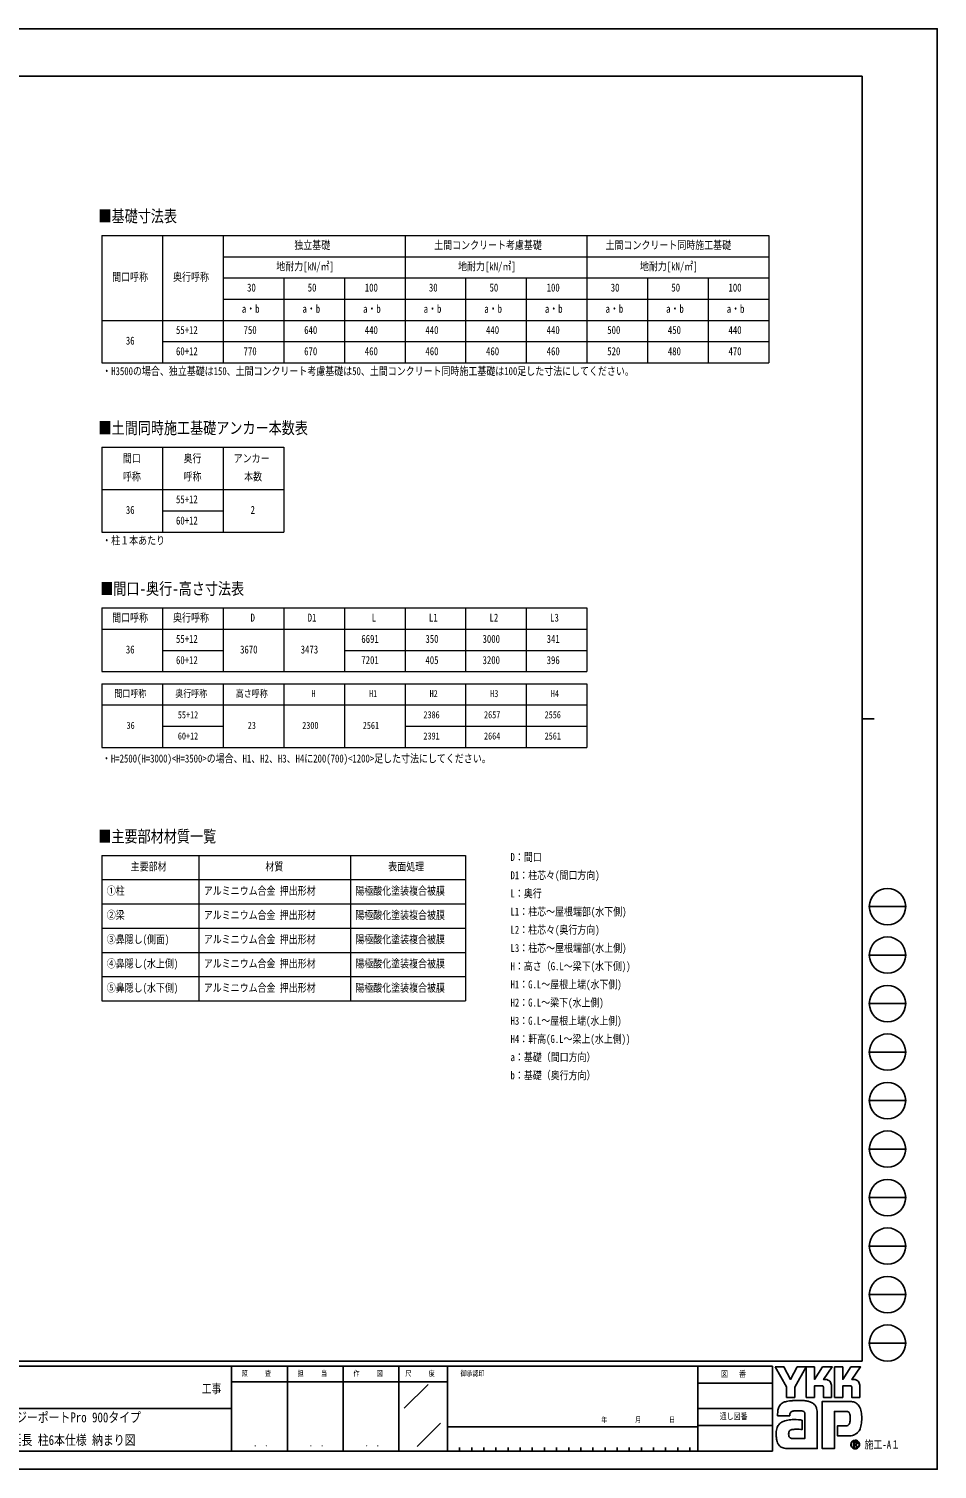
# Model space of a CAD drawing. Units: millimetres, scale not verified. Extents: x -16820 to 16820, y -11880 to 11880.
# Drawn here: x 1833 to 16820, y -11880 to 11880 of the extents above; entities that cross this region are included whole.
import ezdxf
from ezdxf.enums import TextEntityAlignment as Align

# ---------------------------------------------------------------- set-up
doc = ezdxf.new("R2010")
doc.units = ezdxf.units.MM
doc.header["$LTSCALE"] = 50
doc.layers.add('0-1_TABLE1', color=7, linetype='Continuous', lineweight=18)
doc.layers.add('0-2_USER1', color=3, linetype='Continuous')
doc.layers.add('0-8_YKK_ZWAK', color=7, linetype='Continuous')
doc.styles.add('ＭＳ ゴシック', font='')
doc.styles.get('ＭＳ ゴシック').set_extended_font_data('MS Gothic')

msp = doc.modelspace()

# ---------------------------------------------------------------- linework, layer by layer
at = {"layer": '0-1_TABLE1'}
for p, q in [((3040.08, 8471), (14040.08, 8471)), ((3040.08, 8471), (3040.08, 6371)), ((4040.08, 8471), (4040.08, 6371)), ((5040.08, 8471), (5040.08, 6371)), ((8040.08, 8471), (8040.08, 6371)), ((11040.08, 8471), (11040.08, 6371)), ((5040.08, 8121), (14040.08, 8121)), ((5040.08, 7771), (14040.08, 7771)), ((6040.08, 7771), (6040.08, 6371)), ((7040.08, 7771), (7040.08, 6371)), ((9040.08, 7771), (9040.08, 6371)), ((10040.08, 7771), (10040.08, 6371)), ((12040.08, 7771), (12040.08, 6371)), ((13040.08, 7771), (13040.08, 6371)), ((5040.08, 7421), (14040.08, 7421)), ((3040.08, 7071), (14040.08, 7071)), ((4040.08, 6721), (14040.08, 6721)), ((3040.08, 4978), (6040.08, 4978)), ((3040.08, 4978), (3040.08, 3578)), ((4040.08, 4978), (4040.08, 3578)), ((5040.08, 4978), (5040.08, 3578)), ((6040.08, 4978), (6040.08, 3578)), ((3040.08, 4278), (6040.08, 4278)), ((4040.08, 3928), (5040.08, 3928)), ((3040.08, 2326), (11040.08, 2326)), ((3040.08, 2326), (3040.08, 1276)), ((4040.08, 2326), (4040.08, 1276)), ((5040.08, 2326), (5040.08, 1276)), ((6040.08, 2326), (6040.08, 1276)), ((7040.08, 2326), (7040.08, 1276)), ((8040.08, 2326), (8040.08, 1276)), ((9040.08, 2326), (9040.08, 1276)), ((10040.08, 2326), (10040.08, 1276)), ((11040.08, 2326), (11040.08, 1276)), ((3040.08, 1976), (11040.08, 1976)), ((4040.08, 1626), (5040.08, 1626)), ((7040.08, 1626), (11040.08, 1626)), ((3040.08, 1276), (11040.08, 1276)), ((3040.08, 1076), (11040.08, 1076)), ((3040.08, 1076), (3040.08, 26)), ((4040.08, 1076), (4040.08, 26)), ((5040.08, 1076), (5040.08, 26)), ((6040.08, 1076), (6040.08, 26)), ((7040.08, 1076), (7040.08, 26)), ((8040.08, 1076), (8040.08, 26)), ((9040.08, 1076), (9040.08, 26)), ((10040.08, 1076), (10040.08, 26)), ((11040.08, 1076), (11040.08, 26)), ((3040.08, 726), (11040.08, 726)), ((4040.08, 376), (5040.08, 376)), ((8040.08, 376), (11040.08, 376)), ((3040.08, 26), (11040.08, 26)), ((3040.08, -1755), (9040.08, -1755)), ((3040.08, -1755), (3040.08, -4155)), ((4640.08, -1755), (4640.08, -4155)), ((7140.08, -1755), (7140.08, -4155)), ((9040.08, -1755), (9040.08, -4155)), ((3040.08, -2155), (9040.08, -2155)), ((3040.08, -2555), (9040.08, -2555)), ((3040.08, -2955), (9040.08, -2955)), ((3040.08, -3355), (9040.08, -3355)), ((3040.08, -3755), (9040.08, -3755)), ((3040.08, -4155), (9040.08, -4155))]:
    msp.add_line(p, q, dxfattribs=at)
for points in [[(14040.08, 8471), (14040.08, 7771), (14040.08, 6371)], [(3040.08, 6371), (4040.08, 6371), (14040.08, 6371)], [(3040.08, 3578), (4040.08, 3578), (5040.08, 3578), (6040.08, 3578)]]:
    msp.add_lwpolyline(points, dxfattribs=at)
at = {"layer": '0-8_YKK_ZWAK'}
for p, q in [((15580.08, 11100), (-15619.92, 11100)), ((15580.08, 11100), (15580.08, -10100)), ((15580.08, 500), (15780.08, 500)), ((15700.08, -2600), (16300.08, -2600)), ((15700.08, -3400), (16300.08, -3400)), ((15700.08, -4200), (16300.08, -4200)), ((15700.08, -5000), (16300.08, -5000)), ((15700.08, -5800), (16300.08, -5800)), ((15700.08, -6600), (16300.08, -6600)), ((15700.08, -7400), (16300.08, -7400)), ((15700.08, -8200), (16300.08, -8200)), ((15700.08, -9000), (16300.08, -9000)), ((15700.08, -9800), (16300.08, -9800)), ((15580.08, -10100), (-15619.92, -10100)), ((5180.08, -10180), (-19.92, -10180)), ((6100.08, -10180), (6100.08, -11580)), ((7020.08, -10180), (7020.08, -11580)), ((7940.08, -10180), (7940.08, -11580)), ((8740.08, -10180), (7940.08, -10180)), ((12870.08, -10180), (8740.08, -10180)), ((8740.08, -10180), (8740.08, -11580)), ((12870.08, -10180), (12870.08, -11580)), ((14100.08, -10180), (12870.08, -10180)), ((14100.08, -10180), (14100.08, -11580)), ((7940.08, -10440), (5180.08, -10440)), ((7940.08, -10440), (8740.08, -10440)), ((8028.42, -10873.16), (8420.15, -10481.43)), ((12870.08, -10460), (14100.08, -10460)), ((-19.92, -10880), (5180.08, -10880)), ((12870.08, -10880), (14100.08, -10880)), ((8242.69, -11503.95), (8627.57, -11119.07)), ((14100.08, -11160), (12870.08, -11160)), ((8740.08, -11180), (12870.08, -11180)), ((-19.92, -11580), (5180.08, -11580)), ((5180.08, -11580), (7940.08, -11580)), ((7940.08, -11580), (8740.08, -11580)), ((8740.08, -11580), (12870.08, -11580)), ((8940.08, -11520), (8940.08, -11580)), ((9140.08, -11520), (9140.08, -11580)), ((9340.08, -11520), (9340.08, -11580)), ((9540.08, -11520), (9540.08, -11580)), ((9740.08, -11520), (9740.08, -11580)), ((9940.08, -11520), (9940.08, -11580)), ((10140.08, -11520), (10140.08, -11580)), ((10340.08, -11520), (10340.08, -11580)), ((10540.08, -11520), (10540.08, -11580)), ((10740.08, -11520), (10740.08, -11580)), ((10940.08, -11520), (10940.08, -11580)), ((11140.08, -11520), (11140.08, -11580)), ((11340.08, -11520), (11340.08, -11580)), ((11540.08, -11520), (11540.08, -11580)), ((11740.08, -11520), (11740.08, -11580)), ((11940.08, -11520), (11940.08, -11580)), ((12140.08, -11520), (12140.08, -11580)), ((12340.08, -11520), (12340.08, -11580)), ((12540.08, -11520), (12540.08, -11580)), ((12740.08, -11520), (12740.08, -11580)), ((12870.08, -11580), (14100.08, -11580)), ((15466.69, -11535.92), (15466.69, -11535.92)), ((15516.66, -11422.88), (15516.66, -11422.88))]:
    msp.add_line(p, q, dxfattribs=at)
for points in [[(-16820, -11880), (16820, -11880), (16820, 11880), (-16820, 11880)], [(14144.08, -10192), (14291.32, -10192), (14401.89, -10400.4), (14512.16, -10192), (14659.51, -10192), (14470.69, -10527.96), (14470.69, -10696.54), (14336.39, -10696.54), (14336.39, -10523.43)]]:
    msp.add_lwpolyline(points, close=True, dxfattribs=at)
for points in [[(7940.08, -10180), (5180.08, -10180), (5180.08, -11580)], [(14922.19, -10506.44), (14795.08, -10506.44), (14795.08, -10696.39), (14659.66, -10696.39), (14659.66, -10192), (14795.08, -10192), (14795.08, -10398.34), (14928.28, -10192), (15087.35, -10192), (14944.64, -10400.85), (14949.7, -10400.85), (14955.28, -10400.85), (14961.01, -10400.85), (14966.53, -10400.85), (14971.46, -10400.85), (14975.44, -10400.85), (14978.1, -10400.85), (14979.07, -10400.85)], [(15390.05, -10506.44), (15263.08, -10506.44), (15263.08, -10696.54), (15127.58, -10696.54), (15127.58, -10192), (15263.08, -10192), (15263.08, -10398.34), (15396.13, -10192), (15555.21, -10192), (15412.49, -10400.85), (15417.6, -10400.85), (15423.21, -10400.85), (15428.95, -10400.85), (15434.45, -10400.85), (15439.37, -10400.85), (15443.32, -10400.85), (15445.97, -10400.85), (15446.93, -10400.85)], [(15018.02, -10408.85), (15034.2, -10418.09), (15047.89, -10430.13), (15058.9, -10444.47), (15067.02, -10460.6), (15072.04, -10477.99), (15073.77, -10496.14), (15073.77, -10696.87), (14941.64, -10696.87), (14941.64, -10525.64)], [(15485.93, -10408.85), (15502.15, -10418.09), (15515.9, -10430.13), (15526.96, -10444.47), (15535.13, -10460.6), (15540.19, -10477.99), (15541.92, -10496.14), (15541.92, -10696.54), (15409.5, -10696.54), (15409.5, -10525.64)], [(14419.18, -10929.25), (14409.89, -10934.48), (14402.64, -10940.87), (14397.15, -10948.33), (14393.17, -10956.78), (14390.42, -10966.12), (14388.64, -10976.28), (14387.56, -10987.16), (14386.92, -10998.67), (14186.98, -10999.16), (14187.56, -10971.81), (14188.67, -10941.09)], [(14830.83, -10876.66), (14836.51, -10899.61), (14839.72, -10924.17), (14840.74, -10950.34), (14840.74, -11540), (14358.21, -11540)], [(14495.79, -11062.11), (14533.63, -11064.61), (14563.38, -11067.94), (14582.84, -11071.07), (14589.82, -11072.93), (14589.82, -11225.89), (14567.69, -11223.56), (14543.42, -11222.24), (14518.59, -11221.73), (14494.75, -11221.81), (14473.47, -11222.25), (14456.33, -11222.84), (14444.9, -11223.35), (14440.74, -11223.57), (14423.45, -11226.73), (14408.54, -11231.68), (14396.01, -11238.45), (14385.87, -11247.08), (14378.11, -11257.59), (14372.73, -11270.02), (14369.74, -11284.4), (14369.14, -11300.76), (14371.05, -11318.75), (14374.87, -11333.63), (14380.37, -11345.67), (14387.31, -11355.16), (14395.44, -11362.38), (14404.54, -11367.62), (14414.35, -11371.16), (14424.64, -11373.29), (14637.05, -11373.29), (14637.05, -10980.3), (14637.11, -10972.5), (14636.7, -10964.89), (14635.71, -10957.55), (14634, -10950.58), (14631.45, -10944.1), (14627.94, -10938.19), (14623.35, -10932.95), (14617.55, -10928.5)], [(14617.55, -10928.5), (14605.09, -10923.61), (14585.18, -10919.46), (14559.76, -10916.41), (14530.83, -10914.78), (14500.33, -10914.91), (14470.25, -10917.14)], [(15315.48, -10926.03), (15124.78, -10926.03), (15124.78, -11540), (14924.92, -11540), (14924.92, -10763.17), (15389.41, -10763.17)], [(15514.85, -10818.05), (15527.89, -10834.5), (15537.65, -10850.44), (15544.46, -10864.86)], [(15498.25, -11283.89), (15479.8, -11298.23), (15460.58, -11309.5), (15440.73, -11317.92), (15420.4, -11323.68), (15399.74, -11326.98), (15378.88, -11328.04), (15173.44, -11328.04), (15173.44, -11166.65), (15289.29, -11166.65), (15310.65, -11166.35), (15329.43, -11164.54), (15345.54, -11159.81)], [(15383.31, -11043.99), (15383.06, -11018.53), (15381.84, -10995.59), (15378.97, -10975.45), (15373.75, -10958.37)], [(15498.42, -11450.39), (15498.33, -11448.04), (15498.03, -11445.79), (15497.55, -11443.62), (15496.87, -11441.55), (15496.01, -11439.59), (15494.96, -11437.75), (15493.73, -11436.03), (15492.32, -11434.45), (15490.47, -11432.81), (15488.41, -11431.38), (15486.16, -11430.17), (15483.73, -11429.17), (15481.11, -11428.39), (15478.33, -11427.83), (15475.4, -11427.49), (15472.31, -11427.37), (15441.99, -11427.37), (15441.99, -11516.56), (15451.16, -11516.56), (15451.16, -11436.47), (15472.31, -11436.47), (15474.49, -11436.54), (15476.55, -11436.75), (15478.47, -11437.11), (15480.25, -11437.6), (15481.89, -11438.22), (15483.37, -11438.98), (15484.7, -11439.87), (15485.86, -11440.89)], [(15489.44, -11450.39), (15488.88, -11454.67), (15487.35, -11458.05), (15485.05, -11460.63), (15482.18, -11462.5), (15478.97, -11463.78), (15475.62, -11464.56), (15472.33, -11464.96), (15469.31, -11465.06), (15461.38, -11465.06), (15465.38, -11471.88), (15491.57, -11516.86), (15502.06, -11516.86), (15476.8, -11473.56), (15479.17, -11473.09), (15481.42, -11472.5), (15483.56, -11471.78), (15485.58, -11470.93), (15487.47, -11469.96), (15489.23, -11468.86), (15490.85, -11467.64), (15492.32, -11466.3)]]:
    msp.add_lwpolyline(points, dxfattribs=at)
for centre in [(16000.08, -2600), (16000.08, -3400), (16000.08, -4200), (16000.08, -5000), (16000.08, -5800), (16000.08, -6600), (16000.08, -7400), (16000.08, -8200), (16000.08, -9000), (16000.08, -9800)]:
    msp.add_circle(centre, 300, dxfattribs=at)
for centre, radius, start, end in [((14979.26, -10500.76), 99.91, 78.26798, 90.11215), ((14980.7, -10493.48), 92.5, 66.19963, 78.22058), ((15447.12, -10500.93), 100.09, 78.27851, 90.10826), ((15448.5, -10493.92), 92.94, 66.2483, 78.23226), ((14922.9, -10525.17), 18.75, 358.57817, 92.1683), ((15390.84, -10525.08), 18.66, 358.29941, 92.43455), ((14551.22, -10961.83), 363.14, 171.55622, 176.72493), ((14428.16, -10943.47), 238.72, 163.48385, 171.57982), ((14366.42, -10925.15), 174.32, 152.2125, 163.4865), ((14339.75, -10911.36), 144.29, 138.03852, 152.12015), ((14339.73, -10912.03), 144.73, 122.60463, 137.83438), ((14358.86, -10942.98), 181.11, 108.37421, 122.42809), ((14389.17, -11050.77), 293, 100.93159, 107.35499), ((14488.21, -11531.27), 783.59, 97.86054, 101.37938), ((14534.71, -11854.32), 1109.97, 94.90201, 97.9576), ((14471.96, -11054.52), 135.93, 102.4979, 112.84632), ((14537.88, -11880.18), 1136.01, 91.6169, 94.94971), ((14498.26, -11167.97), 252.4, 96.37207, 102.75341), ((14533.48, -11696.24), 952.01, 87.51794, 91.66439), ((14545.84, -11431.1), 686.59, 81.92631, 87.59083), ((14582.35, -11180.92), 433.76, 73.67137, 82.05943), ((14636.5, -10999.67), 244.6, 60.60528, 73.9085), ((14658.67, -10955.46), 195.21, 52.17347, 59.90542), ((14678.5, -10929.79), 162.78, 43.55042, 52.14561), ((14689.43, -10919.23), 147.59, 34.48659, 43.50182), ((14689.5, -10919.01), 147.4, 25.58915, 34.43128), ((14676.39, -10925.15), 161.88, 17.43089, 25.54591), ((15316.57, -11024.04), 98.02, 77.94572, 90.63794), ((15325.08, -10984.07), 57.15, 60.20991, 77.92418), ((15381.82, -10976.85), 213.82, 78.73198, 87.96551), ((15388.09, -10944.79), 181.15, 69.03034, 78.69541), ((15393.93, -10929.2), 164.51, 59.39484, 68.9885), ((15396.64, -10924.46), 159.04, 50.3012, 59.3616), ((15395.65, -10925.57), 160.53, 42.05209, 50.28551), ((15316.37, -10971.25), 251.69, 14.76267, 25.00486), ((15162.01, -11013.32), 411.68, 7.9139, 14.95041), ((14339.71, -11250.68), 170.2, 142.04688, 153.80771), ((14333.9, -11246.51), 163.05, 130.60221, 141.94427), ((14343.5, -11258.05), 178.07, 120.60724, 130.53081), ((14362.46, -11290.29), 215.47, 112.58838, 120.58162), ((14387.97, -11351.6), 281.87, 106.61303, 112.59024), ((14428.1, -11486.45), 422.57, 99.87193, 106.59825), ((14450.58, -11613.09), 551.18, 94.78469, 99.91711), ((14461.52, -11739.08), 677.65, 90.80099, 94.81812), ((14463.18, -11832.9), 771.48, 87.57779, 90.82714), ((15326.88, -11117.71), 46.05, 293.91672, 314.09376), ((15330.61, -10973.68), 45.39, 39.8078, 59.75378), ((15320.6, -11112.17), 54.4, 314.78099, 333.92928), ((15322.85, -10979.62), 55.15, 22.65544, 39.38165), ((15280.2, -11092.55), 99.31, 334.00676, 347.34989), ((15169.99, -11067.03), 212.44, 347.14308, 355.40008), ((14928.81, -11046.31), 454.5, 355.2339, 0.29193), ((15076.6, -11059.17), 497.67, 347.15166, 352.97565), ((15007.83, -11035.74), 567.48, 2.54376, 8.01251), ((14944.68, -11042.01), 630.7, 352.8937, 357.82206), ((14919.45, -11040.38), 655.97, 357.76419, 2.60674), ((14552.53, -11293.95), 389.16, 174.55588, 182.47272), ((14769.99, -11290.53), 606.59, 181.90948, 187.89042), ((14435.93, -11282.78), 272.02, 164.97537, 174.56739), ((14514.77, -11326.42), 348.86, 187.80471, 196.36971), ((14369.83, -11265.16), 203.61, 153.89178, 164.94341), ((15466.81, -11472.76), 70.56, 90.09157, 179.92363), ((15466.8, -11472.62), 70.43, 44.93442, 90.08536), ((15364.91, -11133.55), 200.95, 311.57033, 318.66243), ((15341.65, -11113.15), 231.89, 318.67367, 325.29112), ((15401.44, -11157.7), 157.39, 326.23251, 339.61931), ((15253.62, -11100.47), 315.9, 339.22498, 347.31457), ((14380.02, -11366.23), 208.35, 196.3102, 208.20993), ((14321.34, -11397.46), 141.88, 208.29777, 223.35561), ((14308.1, -11409.1), 124.27, 223.64205, 239.63663), ((14319.09, -11389.12), 147.06, 239.8785, 253.65355), ((14339.2, -11320.03), 219.02, 253.69102, 263.74909), ((14356.23, -11168.39), 371.62, 263.68487, 270.30455), ((15466.38, -11472.84), 70.14, 179.86065, 225.14399), ((15466.36, -11472.53), 62.75, 134.8007, 180.12175), ((15466.11, -11472.93), 62.49, 179.75513, 225.29722), ((15466.71, -11472.84), 70.37, 224.94536, 269.98445), ((15466.55, -11472.18), 62.62, 89.86602, 135.149), ((15466.57, -11473.5), 62.42, 224.62822, 270.10973), ((15466.82, -11472.65), 63.1, 45.03108, 90.11509), ((15466.59, -11472.56), 63.35, 270.09072, 359.90926), ((15466.71, -11472.5), 70.72, 269.98802, 314.93777), ((15476.03, -11450.01), 13.41, 358.3894, 42.86139), ((15476.3, -11451.03), 22.14, 316.37674, 1.6565), ((15466.86, -11472.67), 63.09, 0.00643, 45.07115), ((15467.36, -11472.41), 69.88, 359.78949, 45.13288), ((15467.19, -11472.95), 70.06, 314.92572, 0.23508)]:
    msp.add_arc(centre, radius, start, end, dxfattribs=at)

# ---------------------------------------------------------------- texts
at = {"layer": '0-1_TABLE1', "style": 'ＭＳ ゴシック', "width": 0.8}
for s, height, p in [('独立基礎', 132, (6213.68, 8206)), ('土間コンクリート考慮基礎', 132, (8522.48, 8206)), ('土間コンクリート同時施工基礎', 132, (11349.68, 8206)), ('間口呼称', 132, (3208.88, 7681)), ('奥行呼称', 132, (4213.68, 7681)), ('地耐力[kN/㎡]', 132, (5916.08, 7856)), ('地耐力[kN/㎡]', 132, (8916.08, 7856)), ('地耐力[kN/㎡]', 132, (11916.08, 7856)), ('30', 132, (5434.48, 7506)), ('50', 132, (6434.48, 7506)), ('100', 132, (7376.88, 7506)), ('30', 132, (8434.48, 7506)), ('50', 132, (9434.48, 7506)), ('100', 132, (10376.88, 7506)), ('30', 132, (11434.48, 7506)), ('50', 132, (12434.48, 7506)), ('100', 132, (13376.88, 7506)), ('a・b', 132, (5348.08, 7156)), ('a・b', 132, (6348.08, 7156)), ('a・b', 132, (7348.08, 7156)), ('a・b', 132, (8348.08, 7156)), ('a・b', 132, (9348.08, 7156)), ('a・b', 132, (10348.08, 7156)), ('a・b', 132, (11348.08, 7156)), ('a・b', 132, (12348.08, 7156)), ('a・b', 132, (13348.08, 7156)), ('55+12', 132, (4261.68, 6806)), ('750', 132, (5376.88, 6806)), ('640', 132, (6376.88, 6806)), ('440', 132, (7376.88, 6806)), ('440', 132, (8376.88, 6806)), ('440', 132, (9376.88, 6806)), ('440', 132, (10376.88, 6806)), ('500', 132, (11376.88, 6806)), ('450', 132, (12376.88, 6806)), ('440', 132, (13376.88, 6806)), ('36', 132, (3434.48, 6631)), ('60+12', 132, (4261.68, 6456)), ('770', 132, (5376.88, 6456)), ('670', 132, (6376.88, 6456)), ('460', 132, (7376.88, 6456)), ('460', 132, (8376.88, 6456)), ('460', 132, (9376.88, 6456)), ('460', 132, (10376.88, 6456)), ('520', 132, (11376.88, 6456)), ('480', 132, (12376.88, 6456)), ('470', 132, (13376.88, 6456)), ('間口', 132, (3386.48, 4688)), ('奥行', 132, (4386.48, 4688)), ('アンカー', 132, (5213.68, 4688)), ('呼称', 132, (3386.48, 4388)), ('呼称', 132, (4386.48, 4388)), ('本数', 132, (5386.48, 4388)), ('55+12', 132, (4261.68, 4013)), ('36', 132, (3434.48, 3838)), ('60+12', 132, (4261.68, 3663)), ('2', 132, (5492.08, 3838)), ('間口呼称', 132, (3208.88, 2061)), ('奥行呼称', 132, (4213.68, 2061)), ('D', 132, (5492.08, 2061)), ('D1', 132, (6434.48, 2061)), ('L', 132, (7492.08, 2061)), ('L1', 132, (8434.48, 2061)), ('L2', 132, (9434.48, 2061)), ('L3', 132, (10434.48, 2061)), ('36', 132, (3434.48, 1536)), ('55+12', 132, (4261.68, 1711)), ('3670', 132, (5319.28, 1536)), ('3473', 132, (6319.28, 1536)), ('6691', 132, (7319.28, 1711)), ('350', 132, (8376.88, 1711)), ('3000', 132, (9319.28, 1711)), ('341', 132, (10376.88, 1711)), ('60+12', 132, (4261.68, 1361)), ('7201', 132, (7319.28, 1361)), ('405', 132, (8376.88, 1361)), ('3200', 132, (9319.28, 1361)), ('396', 132, (10376.88, 1361)), ('間口呼称', 117.3, (3245.68, 821)), ('奥行呼称', 117.3, (4249.95, 821)), ('高さ呼称', 117.3, (5249.95, 821)), ('H', 117.3, (6497.41, 821)), ('H1', 117.3, (7446.21, 821)), ('H2', 117.3, (8446.21, 821)), ('H3', 117.3, (9446.21, 821)), ('H4', 117.3, (10446.21, 821)), ('55+12', 117.3, (4292.61, 471)), ('2386', 117.3, (8343.81, 471)), ('2657', 117.3, (9343.81, 471)), ('2556', 117.3, (10343.81, 471)), ('36', 117.3, (3446.21, 296)), ('60+12', 117.3, (4292.61, 121)), ('23', 117.3, (5446.21, 296)), ('2300', 117.3, (6343.81, 296)), ('2561', 117.3, (7343.81, 296)), ('2391', 117.3, (8343.81, 121)), ('2664', 117.3, (9343.81, 121)), ('2561', 117.3, (10343.81, 121)), ('主要部材', 132, (3513.68, -2045)), ('材質', 132, (5736.48, -2045)), ('表面処理', 132, (7763.68, -2045)), ('①柱', 132, (3120.08, -2445)), ('アルミニウム合金 押出形材', 132, (4720.08, -2445)), ('陽極酸化塗装複合被膜', 132, (7220.08, -2445)), ('②梁', 132, (3120.08, -2845)), ('アルミニウム合金 押出形材', 132, (4720.08, -2845)), ('陽極酸化塗装複合被膜', 132, (7220.08, -2845)), ('③鼻隠し(側面)', 132, (3120.08, -3245)), ('アルミニウム合金 押出形材', 132, (4720.08, -3245)), ('陽極酸化塗装複合被膜', 132, (7220.08, -3245)), ('④鼻隠し(水上側)', 132, (3120.08, -3645)), ('アルミニウム合金 押出形材', 132, (4720.08, -3645)), ('陽極酸化塗装複合被膜', 132, (7220.08, -3645)), ('⑤鼻隠し(水下側)', 132, (3120.08, -4045)), ('アルミニウム合金 押出形材', 132, (4720.08, -4045)), ('陽極酸化塗装複合被膜', 132, (7220.08, -4045))]:
    msp.add_text(s, height=height, dxfattribs=at).set_placement(p, align=Align.BOTTOM_LEFT)
at = {"layer": '0-2_USER1', "style": 'ＭＳ ゴシック', "width": 0.8}
for s, height, p in [('■基礎寸法表', 197.9, (2982.81, 8631)), ('・H3500の場合、独立基礎は150、土間コンクリート考慮基礎は50、土間コンクリート同時施工基礎は100足した寸法にしてください。', 132, (3045.25, 6127.5)), ('■土間同時施工基礎アンカー本数表', 197.9, (2982.81, 5138)), ('・柱１本あたり', 132, (3045.25, 3334.5)), ('■間口-奥行-高さ寸法表', 197.9, (3011.28, 2487.07)), ('・H=2500(H=3000)<H=3500>の場合、H1、H2、H3、H4に200(700)<1200>足した寸法にしてください。', 132, (3040.08, -262.56)), ('■主要部材材質一覧', 197.9, (2980.5, -1598.84)), ('D：間口', 132, (9780.52, -1888.28)), ('D1：柱芯々(間口方向)', 132, (9780.52, -2188.28)), ('L：奥行', 132, (9780.52, -2488.28)), ('L1：柱芯～屋根端部(水下側)', 132, (9780.52, -2788.28)), ('L2：柱芯々(奥行方向)', 132, (9780.52, -3088.28)), ('L3：柱芯～屋根端部(水上側)', 132, (9780.52, -3388.28)), ('H：高さ（G.L～梁下(水下側))', 132, (9780.52, -3688.28)), ('H1：G.L～屋根上端(水下側)', 132, (9780.52, -3988.28)), ('H2：G.L～梁下(水上側)', 132, (9780.52, -4288.28)), ('H3：G.L～屋根上端(水上側)', 132, (9780.52, -4588.28)), ('H4：軒高(G.L～梁上(水上側))', 132, (9780.52, -4888.28)), ('a：基礎（間口方向）', 132, (9780.52, -5188.28)), ('b：基礎（奥行方向）', 132, (9780.52, -5488.28)), ('カーポート ジーポートPro 900タイプ\u3000', 164.2, (638.56, -11156.53)), ('1台用 奥行延長 柱6本仕様 納まり図', 164.2, (638.56, -11529.86))]:
    msp.add_text(s, height=height, dxfattribs=at).set_placement(p, align=Align.BOTTOM_LEFT)
at = {"layer": '0-8_YKK_ZWAK', "style": 'ＭＳ ゴシック', "width": 0.8}
for s, height, p in [('照     査', 87.98, (5345.68, -10370)), ('担     当', 87.98, (6268.88, -10370)), ('作     図', 87.98, (7188.88, -10370)), ('尺     度', 87.98, (8045.68, -10370)), ('御承認印', 87.98, (8956.55, -10370)), ('図\u3000 番', 102.6, (13253.61, -10390)), ('工事', 146.6, (4689.33, -10669.86)), ('年        月        日', 87.98, (11279.63, -11132.86)), ('通し図番', 102.6, (13231.21, -11090)), ('施工-A１', 132, (15620.08, -11580)), ('． ．', 103.7, (5540, -11537.41)), ('． ．', 103.7, (6460, -11537.41)), ('． ．', 103.7, (7380, -11537.41))]:
    msp.add_text(s, height=height, dxfattribs=at).set_placement(p, align=Align.BOTTOM_LEFT)

doc.saveas('drawing.dxf')
